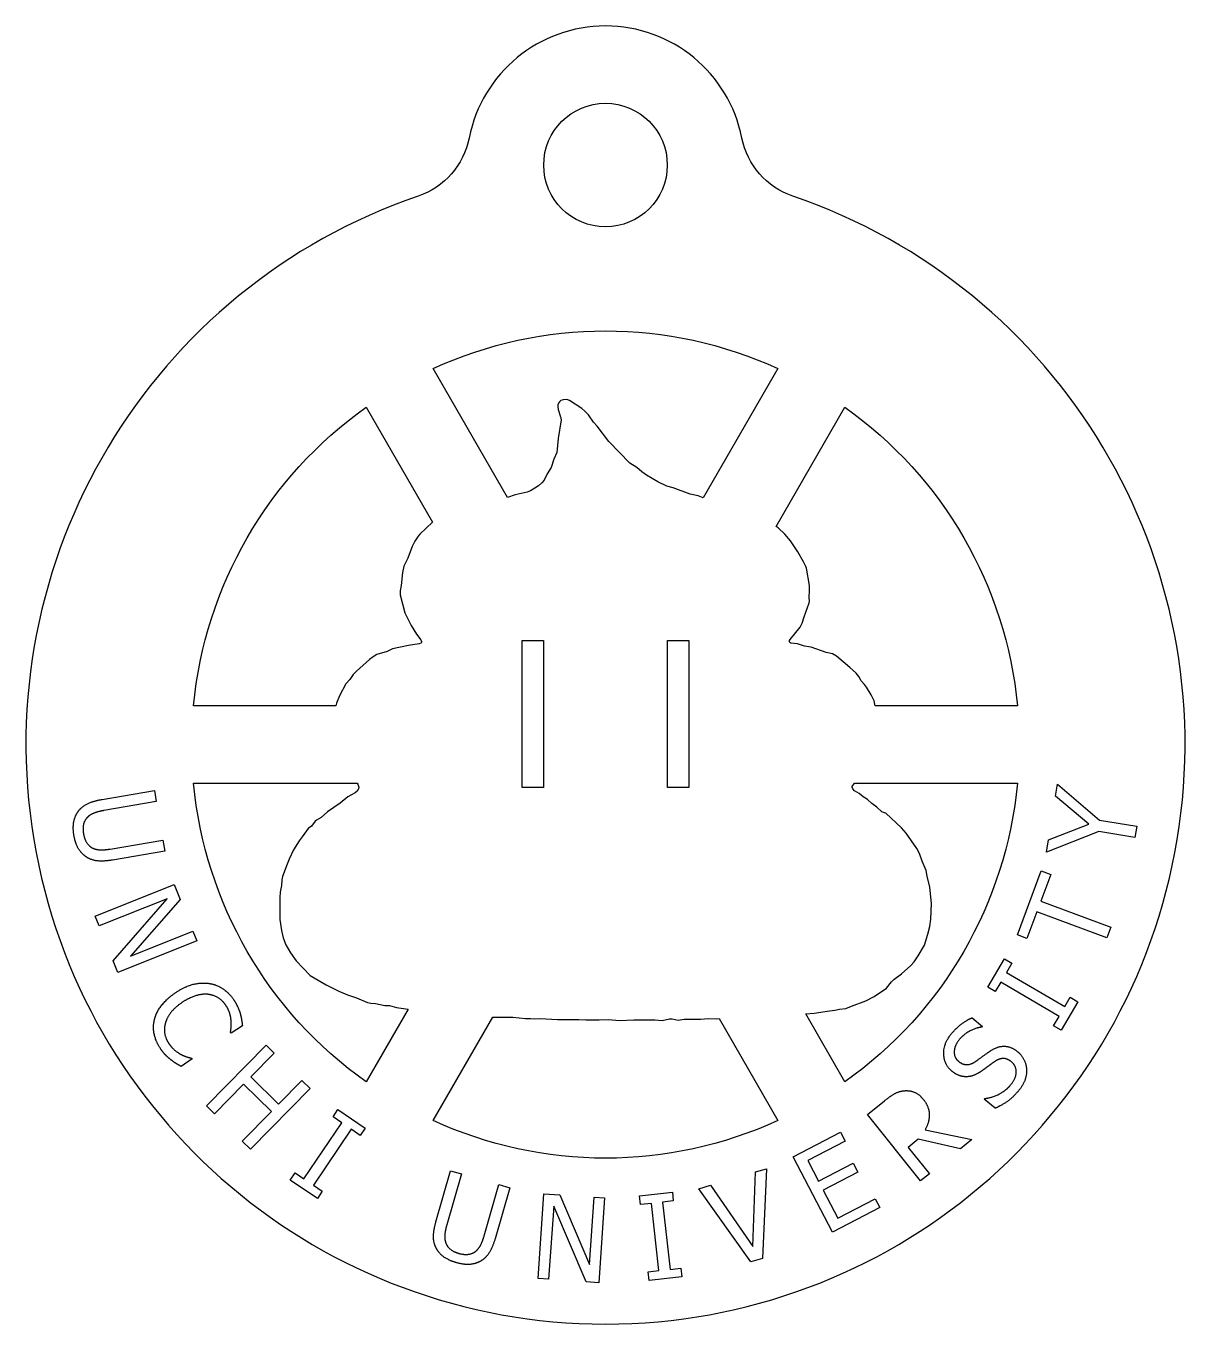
# Model space of a CAD drawing. Header units: millimetres. Extents: x -15 to 15, y -15 to 18.6.
import ezdxf

# ---------------------------------------------------------------- set-up
doc = ezdxf.new("R2010")
doc.units = ezdxf.units.MM

msp = doc.modelspace()

# ---------------------------------------------------------------- linework, layer by layer
for points in [[(3.531, 15.699, 0.821365), (-3.531, 15.699, -0.267689), (-4.847, 14.195, 6.023346), (4.847, 14.195, -0.267689)], [(-4.464, 9.732, -0.218412), (4.464, 9.732), (2.532, 6.386), (2.399, 6.44), (2.195, 6.483), (1.748, 6.641), (1.586, 6.686), (1.352, 6.804), (1.064, 6.971), (0.937, 7.056), (0.811, 7.175), (0.634, 7.283), (0.09, 7.84), (-0.215, 8.241), (-0.308, 8.348), (-0.443, 8.531), (-0.535, 8.63), (-0.616, 8.698), (-0.93, 8.905), (-1, 8.927), (-1.093, 8.925), (-1.157, 8.901), (-1.193, 8.874), (-1.22, 8.839), (-1.235, 8.796), (-1.238, 8.746), (-1.226, 8.671), (-1.162, 8.482), (-1.147, 8.406), (-1.222, 7.918), (-1.261, 7.558), (-1.337, 7.389), (-1.402, 7.175), (-1.507, 7.003), (-1.587, 6.841), (-1.648, 6.77), (-1.735, 6.698), (-1.828, 6.633), (-1.944, 6.567), (-2.031, 6.531), (-2.338, 6.462), (-2.536, 6.392)], [(-4.478, 5.756), (-4.807, 5.443), (-4.847, 5.397), (-4.934, 5.263), (-5.001, 5.122), (-5.113, 4.828), (-5.221, 4.618), (-5.253, 4.457), (-5.288, 4.116), (-5.314, 3.976), (-5.316, 3.872), (-5.19, 3.405), (-5.029, 3.08), (-4.889, 2.853), (-4.781, 2.706), (-4.764, 2.665), (-4.765, 2.645), (-4.782, 2.62), (-4.823, 2.607), (-5.102, 2.565), (-5.509, 2.476), (-5.651, 2.409), (-5.915, 2.328), (-6.017, 2.271), (-6.111, 2.197), (-6.449, 1.896), (-6.535, 1.811), (-6.617, 1.683), (-6.721, 1.569), (-6.889, 1.257), (-6.962, 1.075), (-6.981, 1), (-10.661, 1, -0.218412), (-6.196, 8.732)], [(6.979, 1), (6.956, 1.128), (6.879, 1.287), (6.753, 1.488), (6.705, 1.552), (6.62, 1.646), (6.555, 1.758), (6.485, 1.846), (6.326, 1.995), (5.976, 2.288), (5.875, 2.345), (5.712, 2.385), (5.326, 2.519), (5.15, 2.549), (4.97, 2.605), (4.793, 2.628), (4.775, 2.64), (4.764, 2.659), (4.763, 2.691), (4.778, 2.723), (5.039, 3.039), (5.09, 3.139), (5.14, 3.303), (5.271, 3.669), (5.277, 3.711), (5.27, 3.809), (5.284, 3.994), (5.284, 4.116), (5.201, 4.564), (5.185, 4.606), (5.128, 4.73), (4.979, 4.992), (4.789, 5.277), (4.643, 5.449), (4.47, 5.611), (4.415, 5.647), (6.196, 8.732, -0.218412), (10.661, 1)], [(-6.427, -1), (-6.409, -1.028), (-6.388, -1.101), (-6.394, -1.147), (-6.426, -1.203), (-6.475, -1.246), (-6.668, -1.35), (-6.869, -1.517), (-7.196, -1.746), (-7.359, -1.889), (-7.477, -1.954), (-7.517, -1.987), (-7.613, -2.113), (-7.693, -2.176), (-7.853, -2.385), (-7.931, -2.495), (-8.072, -2.726), (-8.189, -2.969), (-8.239, -3.094), (-8.358, -3.415), (-8.378, -3.499), (-8.384, -3.649), (-8.422, -3.825), (-8.432, -3.958), (-8.427, -4.53), (-8.388, -4.814), (-8.341, -5.002), (-8.274, -5.187), (-8.149, -5.39), (-8.005, -5.6), (-7.64, -5.977), (-7.232, -6.219), (-6.903, -6.383), (-6.676, -6.476), (-6.444, -6.56), (-6.159, -6.679), (-6.076, -6.695), (-5.956, -6.702), (-5.712, -6.751), (-5.59, -6.751), (-5.407, -6.803), (-5.11, -6.851), (-6.196, -8.732, -0.218412), (-10.661, -1)], [(5.181, -6.973), (5.397, -6.951), (5.794, -6.89), (5.936, -6.876), (6.058, -6.846), (6.22, -6.832), (6.363, -6.77), (6.739, -6.635), (6.952, -6.526), (7.275, -6.305), (7.404, -6.14), (7.464, -6.08), (7.664, -5.937), (7.907, -5.722), (7.985, -5.622), (8.091, -5.467), (8.255, -5.194), (8.343, -4.91), (8.394, -4.713), (8.419, -4.523), (8.436, -4.117), (8.393, -3.69), (8.325, -3.405), (8.301, -3.263), (8.196, -3.019), (8.126, -2.821), (8.054, -2.693), (7.922, -2.493), (7.781, -2.298), (7.66, -2.153), (7.257, -1.779), (7.219, -1.771), (7.156, -1.741), (7.022, -1.618), (6.892, -1.527), (6.784, -1.423), (6.671, -1.356), (6.564, -1.269), (6.449, -1.194), (6.4, -1.146), (6.386, -1.104), (6.386, -1.088), (6.443, -1), (10.661, -1, -0.218412), (6.196, -8.732)], [(4.464, -9.732, -0.218412), (-4.464, -9.732), (-2.92, -7.057), (-2.643, -7.053), (-2.399, -7.058), (-2.073, -7.087), (-1.943, -7.087), (-1.83, -7.104), (-1.687, -7.091), (-1.24, -7.113), (-0.691, -7.113), (-0.508, -7.129), (-0.163, -7.129), (0.081, -7.115), (0.366, -7.142), (0.732, -7.123), (1.281, -7.123), (1.464, -7.142), (1.653, -7.104), (1.723, -7.104), (1.881, -7.137), (2.033, -7.106), (2.46, -7.106), (2.663, -7.091), (2.866, -7.103), (2.941, -7.094)]]:
    msp.add_lwpolyline(points, format="xyb", close=True)
for points in [[(-1.606, 2.693), (-1.606, -1.108), (-2.155, -1.108), (-2.155, 2.693)], [(2.155, 2.693), (2.155, -1.108), (1.606, -1.108), (1.606, 2.693)], [(11.648, -1.334), (11.698, -1.028), (12.788, -1.959), (13.749, -2.116), (13.702, -2.405), (12.771, -2.253), (11.411, -2.784), (11.463, -2.463), (12.51, -2.058)], [(13.082, -4.73), (12.98, -5.004), (11.163, -4.326), (10.904, -5.017), (10.661, -4.926), (11.279, -3.269), (11.523, -3.36), (11.265, -4.052)], [(-10.578, -5.085), (-12.62, -5.903), (-12.742, -5.599), (-11.343, -3.99), (-13.104, -4.695), (-13.206, -4.442), (-11.163, -3.624), (-11.009, -4.009), (-12.296, -5.48), (-10.679, -4.832)], [(12.028, -6.543), (12.222, -6.656), (11.791, -7.392), (11.598, -7.278), (11.739, -7.037), (10.228, -6.153), (10.086, -6.394), (9.892, -6.281), (10.323, -5.545), (10.517, -5.659), (10.375, -5.9), (11.887, -6.784)], [(-7.648, -8.904), (-9.192, -10.471), (-9.4, -10.266), (-8.645, -9.499), (-9.366, -8.788), (-10.122, -9.555), (-10.33, -9.35), (-8.786, -7.783), (-8.578, -7.988), (-9.183, -8.603), (-8.462, -9.313), (-7.856, -8.698)], [(-7.331, -11.564), (-7.457, -11.75), (-8.162, -11.272), (-8.036, -11.086), (-7.804, -11.243), (-6.822, -9.794), (-7.053, -9.637), (-6.927, -9.451), (-6.222, -9.93), (-6.348, -10.116), (-6.58, -9.958), (-7.562, -11.407)], [(7.097, -11.987), (5.876, -12.624), (4.859, -10.673), (6.08, -10.037), (6.2, -10.267), (5.239, -10.768), (5.517, -11.303), (6.414, -10.835), (6.534, -11.066), (5.638, -11.534), (6.015, -12.258), (6.976, -11.756)], [(3.885, -11.064), (4.171, -10.98), (4.065, -13.304), (3.762, -13.393), (2.414, -11.496), (2.715, -11.408), (3.816, -12.989)], [(-0.022, -11.737), (-0.174, -13.931), (-0.501, -13.909), (-1.341, -11.949), (-1.472, -13.842), (-1.744, -13.823), (-1.593, -11.628), (-1.178, -11.657), (-0.414, -13.456), (-0.294, -11.718)], [(1.951, -13.553), (1.976, -13.776), (1.129, -13.871), (1.104, -13.648), (1.382, -13.616), (1.187, -11.877), (0.909, -11.908), (0.884, -11.685), (1.73, -11.59), (1.755, -11.813), (1.477, -11.844), (1.673, -13.584)]]:
    msp.add_lwpolyline(points, close=True)
for points in [[(-13.03, -1.421), (-11.677, -1.19), (-11.628, -1.478), (-12.981, -1.709)], [(-12.818, -2.704), (-11.458, -2.471), (-11.408, -2.759), (-12.762, -2.991)], [(-9.399, -7.278), (-9.693, -7.473), (-9.706, -7.454)], [(9.488, -7.072), (9.755, -7.297), (9.742, -7.313)], [(-10.706, -8.12), (-10.694, -8.138), (-10.985, -8.332)], [(8.272, -9.97), (9.482, -10.226), (9.186, -10.464), (8.095, -10.217), (7.834, -10.427), (8.382, -11.109), (8.154, -11.292), (6.777, -9.577), (7.218, -9.222)], [(10.086, -9.415), (9.805, -9.179), (9.819, -9.163)], [(-4.388, -12.351), (-4.008, -11.032), (-3.727, -11.113), (-4.107, -12.432)], [(-3.141, -12.718), (-2.759, -11.392), (-2.478, -11.473), (-2.858, -12.792)]]:
    msp.add_lwpolyline(points)
msp.add_circle((0, 15), 1.6)
for points in [[(-13.655, -1.742), (-13.562, -1.608), (-13.262, -1.461), (-13.03, -1.421)], [(-13.757, -2.352), (-13.79, -2.161), (-13.738, -1.859), (-13.655, -1.742)], [(-13.402, -1.877), (-13.48, -1.95), (-13.536, -2.166), (-13.511, -2.31)], [(-12.981, -1.709), (-13.132, -1.735), (-13.329, -1.809), (-13.402, -1.877)], [(-13.511, -2.31), (-13.488, -2.446), (-13.362, -2.641), (-13.264, -2.684)], [(-13.458, -2.896), (-13.577, -2.81), (-13.723, -2.553), (-13.757, -2.352)], [(-13.264, -2.684), (-13.172, -2.724), (-12.964, -2.728), (-12.818, -2.704)], [(-12.762, -2.991), (-12.988, -3.029), (-13.327, -2.993), (-13.458, -2.896)], [(-11.119, -6.417), (-10.889, -6.264), (-10.469, -6.154), (-10.269, -6.182)], [(-10.269, -6.182), (-10.073, -6.21), (-9.744, -6.424), (-9.621, -6.609)], [(-11.673, -7.117), (-11.627, -6.928), (-11.35, -6.571), (-11.119, -6.417)], [(-10.95, -6.671), (-11.139, -6.796), (-11.35, -7.067), (-11.391, -7.208)], [(-10.288, -6.466), (-10.433, -6.451), (-10.773, -6.553), (-10.95, -6.671)], [(-9.83, -6.746), (-9.908, -6.629), (-10.143, -6.484), (-10.288, -6.466)], [(-9.621, -6.609), (-9.56, -6.701), (-9.479, -6.881), (-9.454, -6.963)], [(-9.69, -7.146), (-9.698, -7.05), (-9.759, -6.853), (-9.83, -6.746)], [(-9.454, -6.963), (-9.434, -7.035), (-9.407, -7.195), (-9.399, -7.278)], [(-11.521, -7.866), (-11.64, -7.688), (-11.72, -7.307), (-11.673, -7.117)], [(-11.391, -7.208), (-11.431, -7.346), (-11.386, -7.613), (-11.309, -7.729)], [(-9.706, -7.454), (-9.698, -7.401), (-9.682, -7.245), (-9.69, -7.146)], [(8.958, -7.481), (9.077, -7.339), (9.344, -7.135), (9.488, -7.072)], [(9.742, -7.313), (9.6, -7.332), (9.28, -7.491), (9.164, -7.629)], [(8.964, -8.453), (8.759, -8.281), (8.75, -7.729), (8.958, -7.481)], [(9.164, -7.629), (9.034, -7.785), (9.018, -8.1), (9.137, -8.2)], [(-11.251, -8.157), (-11.331, -8.095), (-11.448, -7.976), (-11.521, -7.866)], [(-11.309, -7.729), (-11.239, -7.834), (-11.067, -7.98), (-10.982, -8.024)], [(-10.982, -8.024), (-10.899, -8.065), (-10.753, -8.111), (-10.706, -8.12)], [(9.584, -8.2), (9.663, -8.145), (9.885, -7.98), (9.963, -7.929)], [(9.963, -7.929), (10.161, -7.8), (10.511, -7.819), (10.668, -7.951)], [(10.668, -7.951), (10.768, -8.034), (10.891, -8.275), (10.897, -8.404)], [(-10.985, -8.332), (-11.054, -8.29), (-11.177, -8.217), (-11.251, -8.157)], [(9.137, -8.2), (9.244, -8.289), (9.466, -8.282), (9.584, -8.2)], [(10.075, -8.205), (9.988, -8.264), (9.849, -8.369), (9.743, -8.445)], [(10.508, -8.214), (10.406, -8.129), (10.197, -8.123), (10.075, -8.205)], [(10.474, -8.826), (10.63, -8.64), (10.635, -8.321), (10.508, -8.214)], [(9.361, -8.599), (9.261, -8.604), (9.063, -8.535), (8.964, -8.453)], [(9.743, -8.445), (9.647, -8.513), (9.461, -8.593), (9.361, -8.599)], [(10.897, -8.404), (10.904, -8.546), (10.811, -8.818), (10.681, -8.972)], [(7.218, -9.222), (7.366, -9.104), (7.59, -8.976), (7.727, -8.962)], [(7.727, -8.962), (7.865, -8.948), (8.115, -9.046), (8.224, -9.181)], [(9.819, -9.163), (10.015, -9.139), (10.365, -8.955), (10.474, -8.826)], [(10.681, -8.972), (10.528, -9.155), (10.236, -9.348), (10.086, -9.415)], [(8.224, -9.181), (8.374, -9.368), (8.387, -9.777), (8.272, -9.97)], [(-4.371, -13.053), (-4.451, -12.912), (-4.453, -12.577), (-4.388, -12.351)], [(-4.107, -12.432), (-4.149, -12.579), (-4.169, -12.789), (-4.139, -12.885)], [(-3.353, -13.111), (-3.276, -13.046), (-3.182, -12.86), (-3.141, -12.718)], [(-3.866, -13.411), (-4.052, -13.357), (-4.302, -13.179), (-4.371, -13.053)], [(-4.139, -12.885), (-4.107, -12.987), (-3.937, -13.13), (-3.797, -13.171)], [(-2.858, -12.792), (-2.922, -13.013), (-3.102, -13.302), (-3.246, -13.378)], [(-3.246, -13.378), (-3.376, -13.448), (-3.67, -13.467), (-3.866, -13.411)], [(-3.797, -13.171), (-3.665, -13.209), (-3.434, -13.181), (-3.353, -13.111)]]:
    msp.add_open_spline(points, degree=2)

doc.saveas('drawing.dxf')
